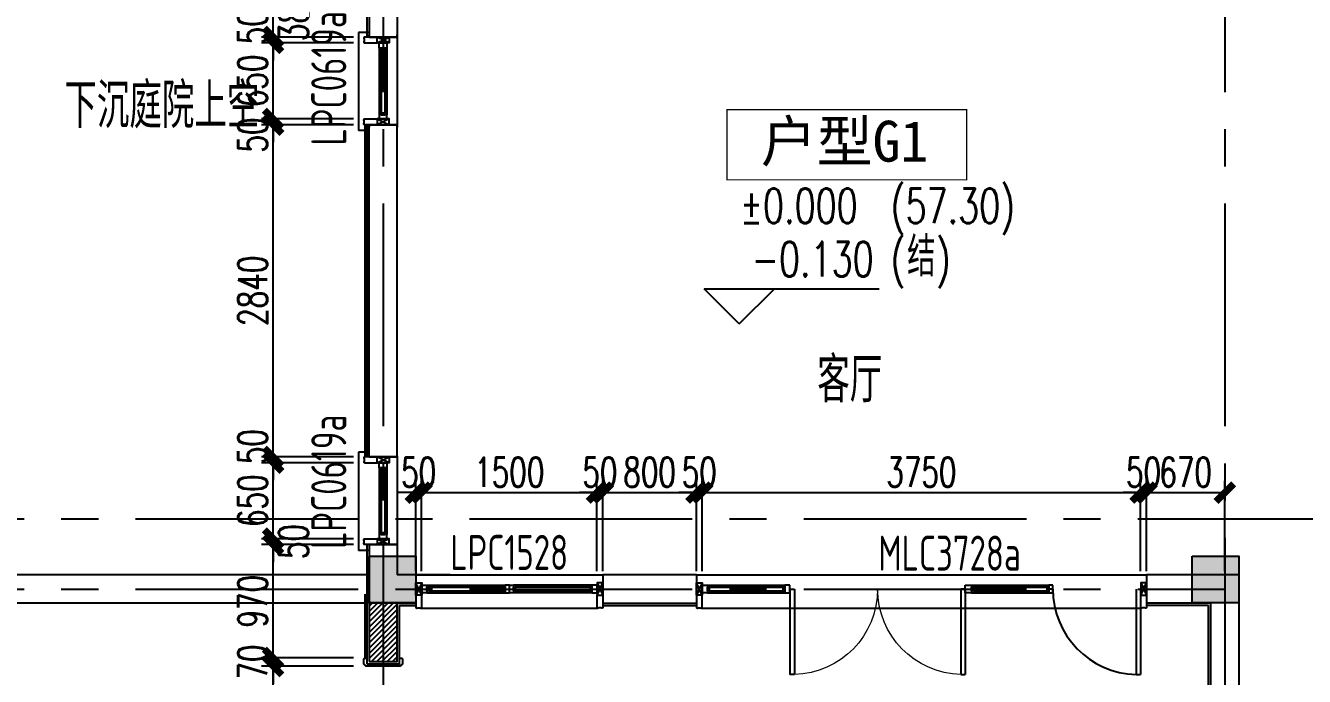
# Model space of a CAD drawing. Extents: x 296441 to 853063, y 459050 to 1117990.
# Drawn here: x 605641 to 616579, y 730665 to 736231 of the extents above; entities that cross this region are included whole.
import ezdxf
from ezdxf.enums import TextEntityAlignment as Align

# ---------------------------------------------------------------- set-up
doc = ezdxf.new("R2010")
doc.units = 0
doc.header["$LTSCALE"] = 1000
doc.linetypes.add('14-GRID$0$CENTER2', pattern=[28.575, 19.05, -3.175, 3.175, -3.175])
for name, color, linetype in [('0-COL', 50, 'Continuous'), ('0-COL-H1', 170, 'Continuous'), ('14-FL01-P$0$A-OVLK', 140, 'Continuous'), ('14-GRID$0$G-GRID', 9, '14-GRID$0$CENTER2'), ('14-name$0$A-ANNO-IDEN', 2, 'Continuous'), ('14-PLAN-BS01-P$0$A-OVLK', 140, 'Continuous'), ('20-PLAN-FL01-P$0$A-OVLK', 140, 'Continuous'), ('D-TEXT-FL01-mi$0$A-WIND-IDEN', 33, 'Continuous'), ('DIM_ELEV', 3, 'Continuous'), ('DZ-TEXT-FL01$0$A-ROOM-IDEN', 4, 'Continuous'), ('G-FL01$0$A-DOOR', 4, 'Continuous'), ('G-FL01$0$A-OVLK', 140, 'Continuous'), ('G-FL01$0$A-SECT-WIND', 155, 'Continuous'), ('G-FL01$0$A-SECT-WOOD', 17, 'Continuous'), ('G-FL01$0$A-WALL', 1, 'Continuous'), ('G-FL01$0$A-WALL-FNSH', 6, 'Continuous'), ('menchuangtao1$0$A-DETL-STONE', 42, 'Continuous'), ('menchuangtao1$0$A-WALL', 1, 'Continuous'), ('menchuangtao1$0$A_CUR_FRAME', 112, 'Continuous'), ('menchuangtao2$0$A-DETL-STONE', 42, 'Continuous'), ('PUB_DIM', 3, 'Continuous'), ('PUB_TEXT', 7, 'Continuous'), ('WALL', 242, 'Continuous'), ('ZT0_默认图层-----PM、LM、DY、JD', 7, 'Continuous'), ('ZT1_Dim---标注---PM、LM、DY、JD', 252, 'Continuous'), ('ZT1_通用--填充---PM、LM、DY、JD', 8, 'Continuous'), ('粉刷线', 6, 'Continuous'), ('轮廓线', 231, 'Continuous')]:
    doc.layers.add(name, color=color, linetype=linetype)
doc.styles.add('14-name$0$GOA_03_黑体_1.00', font='simhei.ttf')
doc.styles.add('14-name$0$GOA_04_COMPLEX_1.00', font='complex.shx')
doc.styles.add('_TCH_DIM', font='SIMPLEX', dxfattribs={"bigfont": 'GBCBIG'})
doc.styles.get("Standard").update_dxf_attribs({"font": 'gbenor.shx', "bigfont": 'gbcbig.shx'})
doc.styles.add('ZT-DIMSTYLE', font='ROMANS.shx', dxfattribs={"width": 0.7, "bigfont": 'CHINESE.shx'})
doc.dimstyles.new('ZT-DIM100', dxfattribs={"dimscale": 100, "dimtxt": 2.5, "dimasz": 1.5, "dimexe": 1, "dimexo": 1, "dimgap": 0.5, "dimtad": 1, "dimdec": 0, "dimdsep": 46, "dimtxsty": 'ZT-DIMSTYLE', "dimblk": 'ARCHTICK', "dimcen": 2.5, "dimclrd": 175, "dimclre": 175, "dimclrt": 7, "dimazin": 2, "dimtfac": 1, "dimtix": 1, "dimtmove": 2, "dimatfit": 3, "dimfxl": 0, "dimarcsym": 0})

# ---------------------------------------------------------------- blocks, each defined once
blk = doc.blocks.new('*U2129')
at = {"const_width": 10}
blk.add_lwpolyline([(-1025, 0), (1025, 0), (1025, -600), (-1025, -600)], close=True, dxfattribs=at)
at = {"style": '14-name$0$GOA_04_COMPLEX_1.00', "width": 0.8}
blk.add_attdef('房间编号', text='', height=300, dxfattribs=at).set_placement((-532, -481), align=Align.CENTER)
blk = doc.blocks.new('WERC')
at = {"layer": '14-name$0$A-ANNO-IDEN'}
ref = blk.add_blockref('*U2129', (755746, -440615), dxfattribs=dict(at, xscale=-1))
ref.add_attrib('房间编号', '户型G1', dxfattribs={"layer": '0', "height": 350, "style": '14-name$0$GOA_03_黑体_1.00'}).set_placement((755727, -441060), align=Align.CENTER)
blk = doc.blocks.new('menchuangtao1')
at = {"layer": 'menchuangtao1$0$A-DETL-STONE'}
blk.add_lwpolyline([(-10, -52), (-10, -159, -0.471625), (-15, -162, -0.528396), (-19, -165, 0.241692), (-51, -165, -0.528396), (-55, -162, -0.471625), (-60, -159), (-60, -52)], format="xyb", close=True, dxfattribs=at)
at = {"layer": 'menchuangtao1$0$A-WALL'}
for p, q in [((-10, 120), (-10, -120)), ((-10, 120), (10, 120)), ((-10, -120), (10, -120))]:
    blk.add_line(p, q, dxfattribs=at)
at = {"layer": 'menchuangtao1$0$A_CUR_FRAME'}
for p, q in [((-60, -52), (-10, 52)), ((-60, 52), (-10, -52))]:
    blk.add_line(p, q, dxfattribs=at)
blk.add_lwpolyline([(-10, -52), (-10, 52), (-60, 52), (-60, -52)], close=True, dxfattribs=at)
blk = doc.blocks.new('G-FL01$0$$DorLib2D$00000002')
for p, q in [((-0.5, 0), (-0.5, 0.4875)), ((-0.475, 0.4875), (-0.5, 0.4875)), ((-0.475, 0), (-0.475, 0.4875)), ((0.475, 0), (0.475, 0.4875)), ((0.475, 0.4875), (0.5, 0.4875)), ((0.5, 0), (0.5, 0.4875)), ((-0.5, 0), (-0.475, 0)), ((0.5, 0), (0.475, 0))]:
    blk.add_line(p, q)
at = {"lineweight": 13}
for centre, start, end in [((-0.4875, 0), 0, 88.53072), ((0.4875, 0), 91.46928, 180)]:
    blk.add_arc(centre, 0.4875, start, end, dxfattribs=at)
blk = doc.blocks.new('_ArchTick')
at = {"color": 0, "linetype": 'ByBlock', "const_width": 0.4}
blk.add_lwpolyline([(-0.5, -0.5), (0.5, 0.5)], dxfattribs=at)
blk = doc.blocks.new('*D842')
at = {"layer": 'Defpoints', "color": 0, "ltscale": 1000, "transparency": 16777216}
for p in [(607758, 736513), (608546, 736513), (608546, 736133)]:
    blk.add_point(p, dxfattribs=at)
at = {"layer": 'ZT1_Dim---标注---PM、LM、DY、JD', "color": 175, "linetype": 'ByBlock', "lineweight": -2, "ltscale": 1000, "transparency": 16777216}
for p, q in [((608446, 736513), (607658, 736513)), ((607758, 736133), (607758, 736513)), ((608446, 736133), (607658, 736133))]:
    blk.add_line(p, q, dxfattribs=at)
at = {"layer": 'ZT1_Dim---标注---PM、LM、DY、JD', "color": 175, "lineweight": -2, "ltscale": 1000, "transparency": 16777216, "xscale": 150, "yscale": 150, "zscale": 150}
for p, rotation in [((607758, 736513), 90), ((607758, 736133), 270)]:
    blk.add_blockref('_ArchTick', p, dxfattribs=dict(at, rotation=rotation))
at = {"layer": 'ZT1_Dim---标注---PM、LM、DY、JD', "color": 7, "ltscale": 1000, "transparency": 16777216, "insert": (607933, 736323), "char_height": 250, "attachment_point": 5, "rotation": 90, "style": 'ZT-DIMSTYLE'}
blk.add_mtext('380', dxfattribs=at)
blk = doc.blocks.new('*D843')
at = {"layer": 'Defpoints', "color": 0, "ltscale": 1000, "transparency": 16777216}
for p in [(607758, 736133), (608546, 736133), (608546, 736083)]:
    blk.add_point(p, dxfattribs=at)
at = {"layer": 'ZT1_Dim---标注---PM、LM、DY、JD', "color": 175, "linetype": 'ByBlock', "lineweight": -2, "ltscale": 1000, "transparency": 16777216}
for p, q in [((607758, 736133), (607758, 736283)), ((608446, 736133), (607658, 736133)), ((608446, 736083), (607658, 736083)), ((607758, 736083), (607758, 736133)), ((607758, 736083), (607758, 735933))]:
    blk.add_line(p, q, dxfattribs=at)
at = {"layer": 'ZT1_Dim---标注---PM、LM、DY、JD', "color": 175, "lineweight": -2, "ltscale": 1000, "transparency": 16777216, "xscale": 150, "yscale": 150, "zscale": 150}
for p, rotation in [((607758, 736133), 270), ((607758, 736083), 90)]:
    blk.add_blockref('_ArchTick', p, dxfattribs=dict(at, rotation=rotation))
at = {"layer": 'ZT1_Dim---标注---PM、LM、DY、JD', "color": 7, "ltscale": 1000, "transparency": 16777216, "insert": (607583, 736220), "char_height": 250, "attachment_point": 5, "rotation": 90, "style": 'ZT-DIMSTYLE'}
blk.add_mtext('50', dxfattribs=at)
blk = doc.blocks.new('*D844')
at = {"layer": 'Defpoints', "color": 0, "ltscale": 1000, "transparency": 16777216}
for p in [(607758, 736083), (608546, 736083), (608546, 735433)]:
    blk.add_point(p, dxfattribs=at)
at = {"layer": 'ZT1_Dim---标注---PM、LM、DY、JD', "color": 175, "linetype": 'ByBlock', "lineweight": -2, "ltscale": 1000, "transparency": 16777216}
for p, q in [((608446, 736083), (607658, 736083)), ((607758, 735433), (607758, 736083)), ((608446, 735433), (607658, 735433))]:
    blk.add_line(p, q, dxfattribs=at)
at = {"layer": 'ZT1_Dim---标注---PM、LM、DY、JD', "color": 175, "lineweight": -2, "ltscale": 1000, "transparency": 16777216, "xscale": 150, "yscale": 150, "zscale": 150}
for p, rotation in [((607758, 736083), 90), ((607758, 735433), 270)]:
    blk.add_blockref('_ArchTick', p, dxfattribs=dict(at, rotation=rotation))
at = {"layer": 'ZT1_Dim---标注---PM、LM、DY、JD', "color": 7, "ltscale": 1000, "transparency": 16777216, "insert": (607583, 735758), "char_height": 250, "attachment_point": 5, "rotation": 90, "style": 'ZT-DIMSTYLE'}
blk.add_mtext('650', dxfattribs=at)
blk = doc.blocks.new('*D845')
at = {"layer": 'Defpoints', "color": 0, "ltscale": 1000, "transparency": 16777216}
for p in [(607758, 735433), (608546, 735433), (608546, 735383)]:
    blk.add_point(p, dxfattribs=at)
at = {"layer": 'ZT1_Dim---标注---PM、LM、DY、JD', "color": 175, "linetype": 'ByBlock', "lineweight": -2, "ltscale": 1000, "transparency": 16777216}
for p, q in [((607758, 735433), (607758, 735583)), ((608446, 735433), (607658, 735433)), ((608446, 735383), (607658, 735383)), ((607758, 735383), (607758, 735433)), ((607758, 735383), (607758, 735233))]:
    blk.add_line(p, q, dxfattribs=at)
at = {"layer": 'ZT1_Dim---标注---PM、LM、DY、JD', "color": 175, "lineweight": -2, "ltscale": 1000, "transparency": 16777216, "xscale": 150, "yscale": 150, "zscale": 150}
for p, rotation in [((607758, 735433), 270), ((607758, 735383), 90)]:
    blk.add_blockref('_ArchTick', p, dxfattribs=dict(at, rotation=rotation))
at = {"layer": 'ZT1_Dim---标注---PM、LM、DY、JD', "color": 7, "ltscale": 1000, "transparency": 16777216, "insert": (607583, 735295), "char_height": 250, "attachment_point": 5, "rotation": 90, "style": 'ZT-DIMSTYLE'}
blk.add_mtext('50', dxfattribs=at)
blk = doc.blocks.new('*D846')
at = {"layer": 'Defpoints', "color": 0, "ltscale": 1000, "transparency": 16777216}
for p in [(607758, 735383), (608546, 735383), (608546, 732543)]:
    blk.add_point(p, dxfattribs=at)
at = {"layer": 'ZT1_Dim---标注---PM、LM、DY、JD', "color": 175, "linetype": 'ByBlock', "lineweight": -2, "ltscale": 1000, "transparency": 16777216}
for p, q in [((608446, 735383), (607658, 735383)), ((607758, 732543), (607758, 735383)), ((608446, 732543), (607658, 732543))]:
    blk.add_line(p, q, dxfattribs=at)
at = {"layer": 'ZT1_Dim---标注---PM、LM、DY、JD', "color": 175, "lineweight": -2, "ltscale": 1000, "transparency": 16777216, "xscale": 150, "yscale": 150, "zscale": 150}
for p, rotation in [((607758, 735383), 90), ((607758, 732543), 270)]:
    blk.add_blockref('_ArchTick', p, dxfattribs=dict(at, rotation=rotation))
at = {"layer": 'ZT1_Dim---标注---PM、LM、DY、JD', "color": 7, "ltscale": 1000, "transparency": 16777216, "insert": (607583, 733963), "char_height": 250, "attachment_point": 5, "rotation": 90, "style": 'ZT-DIMSTYLE'}
blk.add_mtext('2840', dxfattribs=at)
blk = doc.blocks.new('*D847')
at = {"layer": 'Defpoints', "color": 0, "ltscale": 1000, "transparency": 16777216}
for p in [(607758, 732543), (608546, 732543), (608546, 732493)]:
    blk.add_point(p, dxfattribs=at)
at = {"layer": 'ZT1_Dim---标注---PM、LM、DY、JD', "color": 175, "linetype": 'ByBlock', "lineweight": -2, "ltscale": 1000, "transparency": 16777216}
for p, q in [((607758, 732543), (607758, 732693)), ((608446, 732543), (607658, 732543)), ((607758, 732493), (607758, 732543)), ((608446, 732493), (607658, 732493)), ((607758, 732493), (607758, 732343))]:
    blk.add_line(p, q, dxfattribs=at)
at = {"layer": 'ZT1_Dim---标注---PM、LM、DY、JD', "color": 175, "lineweight": -2, "ltscale": 1000, "transparency": 16777216, "xscale": 150, "yscale": 150, "zscale": 150}
for p, rotation in [((607758, 732543), 270), ((607758, 732493), 90)]:
    blk.add_blockref('_ArchTick', p, dxfattribs=dict(at, rotation=rotation))
at = {"layer": 'ZT1_Dim---标注---PM、LM、DY、JD', "color": 7, "ltscale": 1000, "transparency": 16777216, "insert": (607583, 732630), "char_height": 250, "attachment_point": 5, "rotation": 90, "style": 'ZT-DIMSTYLE'}
blk.add_mtext('50', dxfattribs=at)
blk = doc.blocks.new('*D848')
at = {"layer": 'Defpoints', "color": 0, "ltscale": 1000, "transparency": 16777216}
for p in [(607758, 732493), (608546, 732493), (608546, 731843)]:
    blk.add_point(p, dxfattribs=at)
at = {"layer": 'ZT1_Dim---标注---PM、LM、DY、JD', "color": 175, "linetype": 'ByBlock', "lineweight": -2, "ltscale": 1000, "transparency": 16777216}
for p, q in [((608446, 732493), (607658, 732493)), ((607758, 731843), (607758, 732493)), ((608446, 731843), (607658, 731843))]:
    blk.add_line(p, q, dxfattribs=at)
at = {"layer": 'ZT1_Dim---标注---PM、LM、DY、JD', "color": 175, "lineweight": -2, "ltscale": 1000, "transparency": 16777216, "xscale": 150, "yscale": 150, "zscale": 150}
for p, rotation in [((607758, 732493), 90), ((607758, 731843), 270)]:
    blk.add_blockref('_ArchTick', p, dxfattribs=dict(at, rotation=rotation))
at = {"layer": 'ZT1_Dim---标注---PM、LM、DY、JD', "color": 7, "ltscale": 1000, "transparency": 16777216, "insert": (607583, 732168), "char_height": 250, "attachment_point": 5, "rotation": 90, "style": 'ZT-DIMSTYLE'}
blk.add_mtext('650', dxfattribs=at)
blk = doc.blocks.new('*D849')
at = {"layer": 'Defpoints', "color": 0, "ltscale": 1000, "transparency": 16777216}
for p in [(607758, 731843), (608546, 731843), (608546, 731793)]:
    blk.add_point(p, dxfattribs=at)
at = {"layer": 'ZT1_Dim---标注---PM、LM、DY、JD', "color": 175, "linetype": 'ByBlock', "lineweight": -2, "ltscale": 1000, "transparency": 16777216}
for p, q in [((607758, 731843), (607758, 731993)), ((608446, 731843), (607658, 731843)), ((608446, 731793), (607658, 731793)), ((607758, 731793), (607758, 731843)), ((607758, 731793), (607758, 731643))]:
    blk.add_line(p, q, dxfattribs=at)
at = {"layer": 'ZT1_Dim---标注---PM、LM、DY、JD', "color": 175, "lineweight": -2, "ltscale": 1000, "transparency": 16777216, "xscale": 150, "yscale": 150, "zscale": 150}
for p, rotation in [((607758, 731843), 270), ((607758, 731793), 90)]:
    blk.add_blockref('_ArchTick', p, dxfattribs=dict(at, rotation=rotation))
at = {"layer": 'ZT1_Dim---标注---PM、LM、DY、JD', "color": 7, "ltscale": 1000, "transparency": 16777216, "insert": (607933, 731818), "char_height": 250, "attachment_point": 5, "rotation": 90, "style": 'ZT-DIMSTYLE'}
blk.add_mtext('50', dxfattribs=at)
blk = doc.blocks.new('*D850')
at = {"layer": 'Defpoints', "color": 0, "ltscale": 1000, "transparency": 16777216}
for p in [(607758, 731793), (608546, 731793), (608546, 730823)]:
    blk.add_point(p, dxfattribs=at)
at = {"layer": 'ZT1_Dim---标注---PM、LM、DY、JD', "color": 175, "linetype": 'ByBlock', "lineweight": -2, "ltscale": 1000, "transparency": 16777216}
for p, q in [((608446, 731793), (607658, 731793)), ((607758, 730823), (607758, 731793)), ((608446, 730823), (607658, 730823))]:
    blk.add_line(p, q, dxfattribs=at)
at = {"layer": 'ZT1_Dim---标注---PM、LM、DY、JD', "color": 175, "lineweight": -2, "ltscale": 1000, "transparency": 16777216, "xscale": 150, "yscale": 150, "zscale": 150}
for p, rotation in [((607758, 731793), 90), ((607758, 730823), 270)]:
    blk.add_blockref('_ArchTick', p, dxfattribs=dict(at, rotation=rotation))
at = {"layer": 'ZT1_Dim---标注---PM、LM、DY、JD', "color": 7, "ltscale": 1000, "transparency": 16777216, "insert": (607583, 731308), "char_height": 250, "attachment_point": 5, "rotation": 90, "style": 'ZT-DIMSTYLE'}
blk.add_mtext('970', dxfattribs=at)
blk = doc.blocks.new('*D851')
at = {"layer": 'Defpoints', "color": 0, "ltscale": 1000, "transparency": 16777216}
for p in [(615898, 732237), (615228, 731465), (615898, 731465)]:
    blk.add_point(p, dxfattribs=at)
at = {"layer": 'ZT1_Dim---标注---PM、LM、DY、JD', "color": 175, "linetype": 'ByBlock', "lineweight": -2, "ltscale": 1000, "transparency": 16777216}
for p, q in [((615228, 731565), (615228, 732337)), ((615898, 731565), (615898, 732337)), ((615228, 732237), (615898, 732237))]:
    blk.add_line(p, q, dxfattribs=at)
at = {"layer": 'ZT1_Dim---标注---PM、LM、DY、JD', "color": 175, "lineweight": -2, "ltscale": 1000, "transparency": 16777216, "xscale": 150, "yscale": 150, "zscale": 150, "rotation": 180}
blk.add_blockref('_ArchTick', (615228, 732237), dxfattribs=at)
at = {"layer": 'ZT1_Dim---标注---PM、LM、DY、JD', "color": 175, "lineweight": -2, "ltscale": 1000, "transparency": 16777216, "xscale": 150, "yscale": 150, "zscale": 150}
blk.add_blockref('_ArchTick', (615898, 732237), dxfattribs=at)
at = {"layer": 'ZT1_Dim---标注---PM、LM、DY、JD', "color": 7, "ltscale": 1000, "transparency": 16777216, "insert": (615563, 732412), "char_height": 250, "attachment_point": 5, "style": 'ZT-DIMSTYLE'}
blk.add_mtext('670', dxfattribs=at)
blk = doc.blocks.new('*D852')
at = {"layer": 'Defpoints', "color": 0, "ltscale": 1000, "transparency": 16777216}
for p in [(615228, 732237), (615178, 731465), (615228, 731465)]:
    blk.add_point(p, dxfattribs=at)
at = {"layer": 'ZT1_Dim---标注---PM、LM、DY、JD', "color": 175, "linetype": 'ByBlock', "lineweight": -2, "ltscale": 1000, "transparency": 16777216}
for p, q in [((615178, 731565), (615178, 732337)), ((615228, 731565), (615228, 732337)), ((615178, 732237), (615028, 732237)), ((615178, 732237), (615228, 732237)), ((615228, 732237), (615378, 732237))]:
    blk.add_line(p, q, dxfattribs=at)
at = {"layer": 'ZT1_Dim---标注---PM、LM、DY、JD', "color": 175, "lineweight": -2, "ltscale": 1000, "transparency": 16777216, "xscale": 150, "yscale": 150, "zscale": 150}
blk.add_blockref('_ArchTick', (615178, 732237), dxfattribs=at)
at = {"layer": 'ZT1_Dim---标注---PM、LM、DY、JD', "color": 175, "lineweight": -2, "ltscale": 1000, "transparency": 16777216, "xscale": 150, "yscale": 150, "zscale": 150, "rotation": 180}
blk.add_blockref('_ArchTick', (615228, 732237), dxfattribs=at)
at = {"layer": 'ZT1_Dim---标注---PM、LM、DY、JD', "color": 7, "ltscale": 1000, "transparency": 16777216, "insert": (615203, 732412), "char_height": 250, "attachment_point": 5, "style": 'ZT-DIMSTYLE'}
blk.add_mtext('50', dxfattribs=at)
blk = doc.blocks.new('*D853')
at = {"layer": 'Defpoints', "color": 0, "ltscale": 1000, "transparency": 16777216}
for p in [(615178, 732237), (611428, 731465), (615178, 731465)]:
    blk.add_point(p, dxfattribs=at)
at = {"layer": 'ZT1_Dim---标注---PM、LM、DY、JD', "color": 175, "linetype": 'ByBlock', "lineweight": -2, "ltscale": 1000, "transparency": 16777216}
for p, q in [((611428, 731565), (611428, 732337)), ((615178, 731565), (615178, 732337)), ((611428, 732237), (615178, 732237))]:
    blk.add_line(p, q, dxfattribs=at)
at = {"layer": 'ZT1_Dim---标注---PM、LM、DY、JD', "color": 175, "lineweight": -2, "ltscale": 1000, "transparency": 16777216, "xscale": 150, "yscale": 150, "zscale": 150, "rotation": 180}
blk.add_blockref('_ArchTick', (611428, 732237), dxfattribs=at)
at = {"layer": 'ZT1_Dim---标注---PM、LM、DY、JD', "color": 175, "lineweight": -2, "ltscale": 1000, "transparency": 16777216, "xscale": 150, "yscale": 150, "zscale": 150}
blk.add_blockref('_ArchTick', (615178, 732237), dxfattribs=at)
at = {"layer": 'ZT1_Dim---标注---PM、LM、DY、JD', "color": 7, "ltscale": 1000, "transparency": 16777216, "insert": (613303, 732412), "char_height": 250, "attachment_point": 5, "style": 'ZT-DIMSTYLE'}
blk.add_mtext('3750', dxfattribs=at)
blk = doc.blocks.new('*D854')
at = {"layer": 'Defpoints', "color": 0, "ltscale": 1000, "transparency": 16777216}
for p in [(611428, 732237), (611378, 731465), (611428, 731465)]:
    blk.add_point(p, dxfattribs=at)
at = {"layer": 'ZT1_Dim---标注---PM、LM、DY、JD', "color": 175, "linetype": 'ByBlock', "lineweight": -2, "ltscale": 1000, "transparency": 16777216}
for p, q in [((611378, 731565), (611378, 732337)), ((611428, 731565), (611428, 732337)), ((611378, 732237), (611228, 732237)), ((611378, 732237), (611428, 732237)), ((611428, 732237), (611578, 732237))]:
    blk.add_line(p, q, dxfattribs=at)
at = {"layer": 'ZT1_Dim---标注---PM、LM、DY、JD', "color": 175, "lineweight": -2, "ltscale": 1000, "transparency": 16777216, "xscale": 150, "yscale": 150, "zscale": 150}
blk.add_blockref('_ArchTick', (611378, 732237), dxfattribs=at)
at = {"layer": 'ZT1_Dim---标注---PM、LM、DY、JD', "color": 175, "lineweight": -2, "ltscale": 1000, "transparency": 16777216, "xscale": 150, "yscale": 150, "zscale": 150, "rotation": 180}
blk.add_blockref('_ArchTick', (611428, 732237), dxfattribs=at)
at = {"layer": 'ZT1_Dim---标注---PM、LM、DY、JD', "color": 7, "ltscale": 1000, "transparency": 16777216, "insert": (611403, 732412), "char_height": 250, "attachment_point": 5, "style": 'ZT-DIMSTYLE'}
blk.add_mtext('50', dxfattribs=at)
blk = doc.blocks.new('*D855')
at = {"layer": 'Defpoints', "color": 0, "ltscale": 1000, "transparency": 16777216}
for p in [(611378, 732237), (610578, 731465), (611378, 731465)]:
    blk.add_point(p, dxfattribs=at)
at = {"layer": 'ZT1_Dim---标注---PM、LM、DY、JD', "color": 175, "linetype": 'ByBlock', "lineweight": -2, "ltscale": 1000, "transparency": 16777216}
for p, q in [((610578, 731565), (610578, 732337)), ((611378, 731565), (611378, 732337)), ((610578, 732237), (611378, 732237))]:
    blk.add_line(p, q, dxfattribs=at)
at = {"layer": 'ZT1_Dim---标注---PM、LM、DY、JD', "color": 175, "lineweight": -2, "ltscale": 1000, "transparency": 16777216, "xscale": 150, "yscale": 150, "zscale": 150, "rotation": 180}
blk.add_blockref('_ArchTick', (610578, 732237), dxfattribs=at)
at = {"layer": 'ZT1_Dim---标注---PM、LM、DY、JD', "color": 175, "lineweight": -2, "ltscale": 1000, "transparency": 16777216, "xscale": 150, "yscale": 150, "zscale": 150}
blk.add_blockref('_ArchTick', (611378, 732237), dxfattribs=at)
at = {"layer": 'ZT1_Dim---标注---PM、LM、DY、JD', "color": 7, "ltscale": 1000, "transparency": 16777216, "insert": (610978, 732412), "char_height": 250, "attachment_point": 5, "style": 'ZT-DIMSTYLE'}
blk.add_mtext('800', dxfattribs=at)
blk = doc.blocks.new('*D856')
at = {"layer": 'Defpoints', "color": 0, "ltscale": 1000, "transparency": 16777216}
for p in [(610578, 732237), (610528, 731465), (610578, 731465)]:
    blk.add_point(p, dxfattribs=at)
at = {"layer": 'ZT1_Dim---标注---PM、LM、DY、JD', "color": 175, "linetype": 'ByBlock', "lineweight": -2, "ltscale": 1000, "transparency": 16777216}
for p, q in [((610528, 731565), (610528, 732337)), ((610578, 731565), (610578, 732337)), ((610528, 732237), (610378, 732237)), ((610528, 732237), (610578, 732237)), ((610578, 732237), (610728, 732237))]:
    blk.add_line(p, q, dxfattribs=at)
at = {"layer": 'ZT1_Dim---标注---PM、LM、DY、JD', "color": 175, "lineweight": -2, "ltscale": 1000, "transparency": 16777216, "xscale": 150, "yscale": 150, "zscale": 150}
blk.add_blockref('_ArchTick', (610528, 732237), dxfattribs=at)
at = {"layer": 'ZT1_Dim---标注---PM、LM、DY、JD', "color": 175, "lineweight": -2, "ltscale": 1000, "transparency": 16777216, "xscale": 150, "yscale": 150, "zscale": 150, "rotation": 180}
blk.add_blockref('_ArchTick', (610578, 732237), dxfattribs=at)
at = {"layer": 'ZT1_Dim---标注---PM、LM、DY、JD', "color": 7, "ltscale": 1000, "transparency": 16777216, "insert": (610553, 732412), "char_height": 250, "attachment_point": 5, "style": 'ZT-DIMSTYLE'}
blk.add_mtext('50', dxfattribs=at)
blk = doc.blocks.new('*D857')
at = {"layer": 'Defpoints', "color": 0, "ltscale": 1000, "transparency": 16777216}
for p in [(610528, 732237), (609028, 731465, 0), (610528, 731465)]:
    blk.add_point(p, dxfattribs=at)
at = {"layer": 'ZT1_Dim---标注---PM、LM、DY、JD', "color": 175, "linetype": 'ByBlock', "lineweight": -2, "ltscale": 1000, "transparency": 16777216}
for p, q in [((609028, 731565), (609028, 732337)), ((610528, 731565), (610528, 732337)), ((609028, 732237), (610528, 732237))]:
    blk.add_line(p, q, dxfattribs=at)
at = {"layer": 'ZT1_Dim---标注---PM、LM、DY、JD', "color": 175, "lineweight": -2, "ltscale": 1000, "transparency": 16777216, "xscale": 150, "yscale": 150, "zscale": 150, "rotation": 180}
blk.add_blockref('_ArchTick', (609028, 732237), dxfattribs=at)
at = {"layer": 'ZT1_Dim---标注---PM、LM、DY、JD', "color": 175, "lineweight": -2, "ltscale": 1000, "transparency": 16777216, "xscale": 150, "yscale": 150, "zscale": 150}
blk.add_blockref('_ArchTick', (610528, 732237), dxfattribs=at)
at = {"layer": 'ZT1_Dim---标注---PM、LM、DY、JD', "color": 7, "ltscale": 1000, "transparency": 16777216, "insert": (609778, 732412), "char_height": 250, "attachment_point": 5, "style": 'ZT-DIMSTYLE'}
blk.add_mtext('1500', dxfattribs=at)
blk = doc.blocks.new('*D858')
at = {"layer": 'Defpoints', "color": 0, "ltscale": 1000, "transparency": 16777216}
for p in [(609028, 732237), (608978, 731465), (609028, 731465, 0)]:
    blk.add_point(p, dxfattribs=at)
at = {"layer": 'ZT1_Dim---标注---PM、LM、DY、JD', "color": 175, "linetype": 'ByBlock', "lineweight": -2, "ltscale": 1000, "transparency": 16777216}
for p, q in [((608978, 731565), (608978, 732337)), ((609028, 731565), (609028, 732337)), ((608978, 732237), (608828, 732237)), ((608978, 732237), (609028, 732237)), ((609028, 732237), (609178, 732237))]:
    blk.add_line(p, q, dxfattribs=at)
at = {"layer": 'ZT1_Dim---标注---PM、LM、DY、JD', "color": 175, "lineweight": -2, "ltscale": 1000, "transparency": 16777216, "xscale": 150, "yscale": 150, "zscale": 150}
blk.add_blockref('_ArchTick', (608978, 732237), dxfattribs=at)
at = {"layer": 'ZT1_Dim---标注---PM、LM、DY、JD', "color": 175, "lineweight": -2, "ltscale": 1000, "transparency": 16777216, "xscale": 150, "yscale": 150, "zscale": 150, "rotation": 180}
blk.add_blockref('_ArchTick', (609028, 732237), dxfattribs=at)
at = {"layer": 'ZT1_Dim---标注---PM、LM、DY、JD', "color": 7, "ltscale": 1000, "transparency": 16777216, "insert": (609003, 732412), "char_height": 250, "attachment_point": 5, "style": 'ZT-DIMSTYLE'}
blk.add_mtext('50', dxfattribs=at)
blk = doc.blocks.new('A$C32A54938')
at = {"layer": 'ZT1_通用--填充---PM、LM、DY、JD'}
h = blk.add_hatch(dxfattribs=at)
h.set_pattern_fill('ANSI31', color=256, scale=20)
h.set_pattern_definition([(45, (-931570.328, 492401.403), (-22.4506403, 22.4506403), [])])
h.paths.add_polyline_path([(-240, 1260), (0, 1260), (0, 1760), (-240, 1760)])
at = {"layer": 'menchuangtao2$0$A-DETL-STONE', "extrusion": (-4.5439e-05, -1.11294e-20, 1), "elevation": 0}
blk.add_lwpolyline([(-260, 1240), (20, 1240), (20, 1240), (20, 1290), (39, 1290), (45, 1284), (45, 1238), (42, 1235), (39, 1235), (39, 1232), (36, 1232, -0.414214), (27, 1223), (27, 1220), (27, 1220), (-267, 1220), (-267, 1223, -0.414214), (-276, 1232), (-279, 1232), (-279, 1235), (-282, 1235), (-285, 1238), (-285, 1284), (-279, 1290), (-260, 1290)], format="xyb", close=True, dxfattribs=at)
at = {"layer": 'menchuangtao2$0$A-DETL-STONE', "extrusion": (-4.5439e-05, 1.11294e-20, 1), "elevation": 0}
blk.add_lwpolyline([(-260, 310), (20, 310), (20, 310), (20, 260), (39, 260), (45, 266), (45, 312), (42, 315), (39, 315), (39, 318), (36, 318, 0.414214), (27, 327), (27, 330), (27, 330), (-267, 330), (-267, 327, 0.414214), (-276, 318), (-279, 318), (-279, 315), (-282, 315), (-285, 312), (-285, 266), (-279, 260), (-260, 260)], format="xyb", close=True, dxfattribs=at)
at = {"layer": 'WALL', "extrusion": (8.34702e-21, 4.5439e-05, 1)}
blk.add_line((0, 1260), (0, 1760), dxfattribs=at)
at = {"layer": 'WALL'}
blk.add_lwpolyline([(-240, 1260), (0, 1260), (0, 1760), (-240, 1760)], close=True, dxfattribs=at)
at = {"layer": '粉刷线', "extrusion": (8.34702e-21, 4.5439e-05, 1)}
for p, q in [((-260, 2260), (-260, 1260)), ((20, 1740), (160, 1740)), ((20, 1260), (20, 1740))]:
    blk.add_line(p, q, dxfattribs=at)
at = {"layer": '轮廓线'}
for p, q in [((0, 1260), (0, 1760)), ((-240, 1260), (0, 1260))]:
    blk.add_line(p, q, dxfattribs=at)
blk = doc.blocks.new('A$C38AD7E8D')
at = {"layer": '0-COL', "color": 6}
for points in [[(-119, -8421), (281, -8421), (281, -8821), (-119, -8821)], [(6921, -8421), (7321, -8421), (7321, -8821), (6921, -8821)]]:
    blk.add_lwpolyline(points, close=True, dxfattribs=at)
at = {"layer": '0-COL-H1', "color": 254}
for points in [[(281, -8821), (281, -8421), (-119, -8821), (-119, -8421)], [(7321, -8821), (7321, -8421), (6921, -8821), (6921, -8421)]]:
    blk.add_solid(points, dxfattribs=at)
blk = doc.blocks.new('*D2500')
at = {"layer": 'Defpoints', "color": 0, "ltscale": 1000, "transparency": 16777216}
for p in [(607758, 730823), (608546, 730823), (608546, 730753)]:
    blk.add_point(p, dxfattribs=at)
at = {"layer": 'ZT1_Dim---标注---PM、LM、DY、JD', "color": 175, "linetype": 'ByBlock', "lineweight": -2, "ltscale": 1000, "transparency": 16777216}
for p, q in [((607758, 730823), (607758, 730973)), ((608446, 730823), (607658, 730823)), ((607758, 730753), (607758, 730823)), ((608446, 730753), (607658, 730753)), ((607758, 730753), (607758, 730603))]:
    blk.add_line(p, q, dxfattribs=at)
at = {"layer": 'ZT1_Dim---标注---PM、LM、DY、JD', "color": 175, "lineweight": -2, "ltscale": 1000, "transparency": 16777216, "xscale": 150, "yscale": 150, "zscale": 150}
for p, rotation in [((607758, 730823), 270), ((607758, 730753), 90)]:
    blk.add_blockref('_ArchTick', p, dxfattribs=dict(at, rotation=rotation))
at = {"layer": 'ZT1_Dim---标注---PM、LM、DY、JD', "color": 7, "ltscale": 1000, "transparency": 16777216, "insert": (607583, 730788), "char_height": 250, "attachment_point": 5, "rotation": 90, "style": 'ZT-DIMSTYLE'}
blk.add_mtext('70', dxfattribs=at)
blk = doc.blocks.new('*D2501')
at = {"layer": 'Defpoints', "color": 0, "ltscale": 1000, "transparency": 16777216}
for p in [(607758, 730753), (608546, 730753), (608546, 729863)]:
    blk.add_point(p, dxfattribs=at)
at = {"layer": 'ZT1_Dim---标注---PM、LM、DY、JD', "color": 175, "linetype": 'ByBlock', "lineweight": -2, "ltscale": 1000, "transparency": 16777216}
for p, q in [((608446, 730753), (607658, 730753)), ((607758, 729863), (607758, 730753)), ((608446, 729863), (607658, 729863))]:
    blk.add_line(p, q, dxfattribs=at)
at = {"layer": 'ZT1_Dim---标注---PM、LM、DY、JD', "color": 175, "lineweight": -2, "ltscale": 1000, "transparency": 16777216, "xscale": 150, "yscale": 150, "zscale": 150}
for p, rotation in [((607758, 730753), 90), ((607758, 729863), 270)]:
    blk.add_blockref('_ArchTick', p, dxfattribs=dict(at, rotation=rotation))
at = {"layer": 'ZT1_Dim---标注---PM、LM、DY、JD', "color": 7, "ltscale": 1000, "transparency": 16777216, "insert": (607583, 730308), "char_height": 250, "attachment_point": 5, "rotation": 90, "style": 'ZT-DIMSTYLE'}
blk.add_mtext('890', dxfattribs=at)

msp = doc.modelspace()

# ---------------------------------------------------------------- linework, layer by layer
at = {"layer": '14-FL01-P$0$A-OVLK', "elevation": -15.4}
msp.add_lwpolyline([(608543.5, 731367.6), (608543.5, 730822.6)], dxfattribs=at)
at = {"layer": '14-GRID$0$G-GRID', "color": 8, "ltscale": 0.1}
for p, q in [((608698.5, 748996.4), (608698.5, 716237.9)), ((615898.5, 748996.4), (615898.5, 716237.9)), ((595151, 732012.3), (620098.5, 732012.3)), ((595151, 731412.6), (615898.5, 731412.6))]:
    msp.add_line(p, q, dxfattribs=at)
at = {"layer": '14-PLAN-BS01-P$0$A-OVLK'}
msp.add_line((608543.4, 735382.6), (608543.4, 732542.6), dxfattribs=at)
at = {"layer": '20-PLAN-FL01-P$0$A-OVLK'}
for p, q in [((608558.5, 731532.6), (601795.4, 731532.6)), ((608558.5, 731292.6), (601710.8, 731292.6))]:
    msp.add_line(p, q, dxfattribs=at)
at = {"layer": 'DIM_ELEV'}
for p, q in [((611744.9, 733679.9), (611444.9, 733979.9)), ((611444.9, 733979.9), (612940.9, 733979.9)), ((611744.9, 733679.9), (612044.9, 733979.9))]:
    msp.add_line(p, q, dxfattribs=at)
at = {"layer": 'G-FL01$0$A-DOOR', "extrusion": (-8.34702e-21, 4.5439e-05, 1)}
for p, q in [((614428.5, 731412.6), (614391, 731412.6)), ((615139.5, 731412.6, -15.4), (615139.5, 730681.4, -15.4)), ((615177, 731412.6, -15.4), (615177, 730681.4, -15.4)), ((615139.5, 730681.4, -15.4), (615177, 730681.4, -15.4))]:
    msp.add_line(p, q, dxfattribs=at)
at = {"layer": 'G-FL01$0$A-DOOR'}
msp.add_arc((615158.3, 731412.6, -15.4), 731.2, 180, 268.53072, dxfattribs=at)
at = {"layer": 'G-FL01$0$A-OVLK', "extrusion": (8.34702e-21, 4.5439e-05, 1)}
for p, q in [((608488.5, 736172.6, -15.4), (608488.5, 735332.6, -15.4)), ((608578.5, 736172.6, -15.4), (608488.5, 736172.6, -15.4)), ((608818.5, 736132.6, -15.4), (608818.5, 735382.6, -15.4)), ((608578.5, 735332.6, -15.4), (608488.5, 735332.6, -15.4)), ((608488.5, 732582.6, -15.4), (608488.5, 731742.6, -15.4)), ((608578.5, 732582.6, -15.4), (608488.5, 732582.6, -15.4)), ((608818.5, 732552.6, -15.4), (608818.5, 731792.6, -15.4)), ((608578.5, 731742.6, -15.4), (608488.5, 731742.6, -15.4))]:
    msp.add_line(p, q, dxfattribs=at)
at = {"layer": 'G-FL01$0$A-OVLK', "extrusion": (-8.34702e-21, 4.5439e-05, 1)}
for p, q in [((608978.5, 731532.6), (610578.5, 731532.6)), ((611378.5, 731532.6), (615228.5, 731532.6)), ((609020.4, 731247.6), (610536.6, 731247.6)), ((611420.4, 731247.6), (615178.5, 731247.6))]:
    msp.add_line(p, q, dxfattribs=at)
at = {"layer": 'G-FL01$0$A-SECT-WIND', "extrusion": (8.34702e-21, 4.5439e-05, 1)}
for p, q in [((608666, 736037.6, -15.4), (608666, 735467.6, -15.4)), ((608731, 736037.6, -15.4), (608731, 735467.6, -15.4)), ((608683.5, 736022.6, -15.4), (608683.5, 735482.6, -15.4)), ((608713.5, 736022.6, -15.4), (608713.5, 735482.6, -15.4)), ((608666, 732447.6, -15.4), (608666, 731877.6, -15.4)), ((608683.5, 732432.6, -15.4), (608683.5, 731892.6, -15.4)), ((608713.5, 732432.6, -15.4), (608713.5, 731892.6, -15.4)), ((608731, 732447.6, -15.4), (608731, 731877.6, -15.4))]:
    msp.add_line(p, q, dxfattribs=at)
at = {"layer": 'G-FL01$0$A-SECT-WIND', "extrusion": (-8.34702e-21, 4.5439e-05, 1)}
for p, q in [((609073.5, 731445.1), (609743.5, 731445.1)), ((610483.5, 731445.1), (609813.5, 731445.1)), ((611473.5, 731445.1), (612133.5, 731445.1)), ((613732, 731445.1, -15), (614392, 731445.1, -15)), ((609073.5, 731380.1), (609743.5, 731380.1)), ((609088.5, 731427.6), (609728.5, 731427.6)), ((609088.5, 731397.6), (609728.5, 731397.6)), ((610483.5, 731380.1), (609813.5, 731380.1)), ((610468.5, 731427.6), (609828.5, 731427.6)), ((610468.5, 731397.6), (609828.5, 731397.6)), ((611473.5, 731380.1), (612133.5, 731380.1)), ((611488.5, 731427.6), (612118.5, 731427.6)), ((611488.5, 731397.6), (612118.5, 731397.6)), ((613732, 731380.1, -15), (614392, 731380.1, -15)), ((613747, 731427.6, -15), (614377, 731427.6, -15)), ((613747, 731397.6, -15), (614377, 731397.6, -15))]:
    msp.add_line(p, q, dxfattribs=at)
at = {"layer": 'G-FL01$0$A-SECT-WOOD', "extrusion": (8.34702e-21, 4.5439e-05, 1), "elevation": 32.8}
for points in [[(608731, 736082.6), (608731, 736037.6), (608666, 736037.6), (608666, 736082.6)], [(608713.5, 736022.6), (608683.5, 736022.6), (608683.5, 736037.6), (608713.5, 736037.6)], [(608731, 735432.6), (608731, 735467.6), (608666, 735467.6), (608666, 735432.6)], [(608713.5, 735482.6), (608683.5, 735482.6), (608683.5, 735467.6), (608713.5, 735467.6)], [(608731, 732492.6), (608731, 732447.6), (608666, 732447.6), (608666, 732492.6)], [(608713.5, 732432.6), (608683.5, 732432.6), (608683.5, 732447.6), (608713.5, 732447.6)], [(608731, 731842.6), (608731, 731877.6), (608666, 731877.6), (608666, 731842.6)], [(608713.5, 731892.6), (608683.5, 731892.6), (608683.5, 731877.6), (608713.5, 731877.6)]]:
    msp.add_lwpolyline(points, close=True, dxfattribs=at)
at = {"layer": 'G-FL01$0$A-SECT-WOOD', "extrusion": (-8.34702e-21, 4.5439e-05, 1)}
for points, elevation in [([(609028.5, 731445.1), (609073.5, 731445.1), (609073.5, 731380.1), (609028.5, 731380.1)], 32.8), ([(609778.5, 731445.1), (609743.5, 731445.1), (609743.5, 731380.1), (609778.5, 731380.1)], 32.8), ([(609778.5, 731445.1), (609813.5, 731445.1), (609813.5, 731380.1), (609778.5, 731380.1)], 32.8), ([(610528.5, 731445.1), (610483.5, 731445.1), (610483.5, 731380.1), (610528.5, 731380.1)], 32.8), ([(611428.5, 731445.1), (611473.5, 731445.1), (611473.5, 731380.1), (611428.5, 731380.1)], 32.8), ([(612178.5, 731445.1), (612133.5, 731445.1), (612133.5, 731380.1), (612178.5, 731380.1)], 32.8), ([(613677, 731445.1), (613732, 731445.1), (613732, 731380.1), (613677, 731380.1)], 17.8), ([(614427, 731445.1), (614392, 731445.1), (614392, 731380.1), (614427, 731380.1)], 17.8), ([(609088.5, 731427.6), (609088.5, 731397.6), (609073.5, 731397.6), (609073.5, 731427.6)], 32.8), ([(609728.5, 731427.6), (609728.5, 731397.6), (609743.5, 731397.6), (609743.5, 731427.6)], 32.8), ([(609828.5, 731427.6), (609828.5, 731397.6), (609813.5, 731397.6), (609813.5, 731427.6)], 32.8), ([(610468.5, 731427.6), (610468.5, 731397.6), (610483.5, 731397.6), (610483.5, 731427.6)], 32.8), ([(611488.5, 731427.6), (611488.5, 731397.6), (611473.5, 731397.6), (611473.5, 731427.6)], 32.8), ([(612118.5, 731427.6), (612118.5, 731397.6), (612133.5, 731397.6), (612133.5, 731427.6)], 32.8), ([(613747, 731427.6), (613747, 731397.6), (613732, 731397.6), (613732, 731427.6)], 17.8), ([(614377, 731427.6), (614377, 731397.6), (614392, 731397.6), (614392, 731427.6)], 17.8)]:
    msp.add_lwpolyline(points, close=True, dxfattribs=dict(at, elevation=elevation))
at = {"layer": 'G-FL01$0$A-WALL'}
for p, q in [((608578.5, 732542.6), (608578.5, 735382.6)), ((608818.5, 732542.6), (608818.5, 735382.6))]:
    msp.add_line(p, q, dxfattribs=at)
at = {"layer": 'G-FL01$0$A-WALL-FNSH'}
for p, q in [((608558.5, 737687.6, -15.4), (608558.5, 736132.6, -15.4)), ((608558.5, 735382.6), (608558.5, 732542.6)), ((608558.5, 735382.6, -15.4), (608558.5, 732542.6, -15.4)), ((608558.5, 731792.6, -15.4), (608558.5, 730772.6, -15.4)), ((608838.5, 730772.6, -15.4), (608838.5, 731272.6, -15.4)), ((615758.5, 729552.6, -15.4), (615758.5, 731272.6, -15.4))]:
    msp.add_line(p, q, dxfattribs=at)
at = {"layer": 'menchuangtao1$0$A-DETL-STONE', "extrusion": (-8.34702e-21, 4.5439e-05, 1), "elevation": 32.8}
for points in [[(608978.5, 731360.1), (608978.5, 731253.4, 0.4716249), (608983.5, 731250.5, 0.528396), (608988, 731248, -0.2416919), (609019, 731248, 0.528396), (609023.5, 731250.5, 0.4716249), (609028.5, 731253.4), (609028.5, 731360.1)], [(610578.5, 731360.1), (610578.5, 731253.4, -0.4716249), (610573.5, 731250.5, -0.528396), (610569, 731248, 0.2416919), (610538, 731248, -0.528396), (610533.5, 731250.5, -0.4716249), (610528.5, 731253.4), (610528.5, 731360.1)], [(611378.5, 731360.1), (611378.5, 731253.4, 0.4716249), (611383.5, 731250.5, 0.528396), (611388, 731248, -0.2416919), (611419, 731248, 0.528396), (611423.5, 731250.5, 0.4716249), (611428.5, 731253.4), (611428.5, 731360.1)], [(615228.5, 731360.1), (615228.5, 731253.4, -0.4716249), (615223.5, 731250.5, -0.528396), (615219, 731248, 0.2416919), (615188, 731248, -0.528396), (615183.5, 731250.5, -0.4716249), (615178.5, 731253.4), (615178.5, 731360.1)]]:
    msp.add_lwpolyline(points, format="xyb", close=True, dxfattribs=at)
at = {"layer": 'menchuangtao1$0$A_CUR_FRAME', "extrusion": (-8.34702e-21, 4.5439e-05, 1)}
for p, q in [((609028.5, 731360.1), (608978.5, 731465.1)), ((609028.5, 731465.1), (608978.5, 731360.1)), ((610528.5, 731360.1), (610578.5, 731465.1)), ((610528.5, 731465.1), (610578.5, 731360.1)), ((611428.5, 731360.1), (611378.5, 731465.1)), ((611428.5, 731465.1), (611378.5, 731360.1)), ((615178.5, 731360.1), (615228.5, 731465.1)), ((615178.5, 731465.1), (615228.5, 731360.1))]:
    msp.add_line(p, q, dxfattribs=at)
at = {"layer": 'menchuangtao1$0$A_CUR_FRAME', "extrusion": (-8.34702e-21, 4.5439e-05, 1), "elevation": 32.8}
for points in [[(608978.5, 731360.1), (608978.5, 731465.1), (609028.5, 731465.1), (609028.5, 731360.1)], [(610578.5, 731360.1), (610578.5, 731465.1), (610528.5, 731465.1), (610528.5, 731360.1)], [(611378.5, 731360.1), (611378.5, 731465.1), (611428.5, 731465.1), (611428.5, 731360.1)], [(615228.5, 731360.1), (615228.5, 731465.1), (615178.5, 731465.1), (615178.5, 731360.1)]]:
    msp.add_lwpolyline(points, close=True, dxfattribs=at)
at = {"layer": 'WALL', "extrusion": (8.34702e-21, 4.5439e-05, 1)}
for p, q in [((608558.5, 737687.6, -15.4), (608558.5, 736132.6, -15.4)), ((608578.5, 737687.6, -15.4), (608578.5, 736132.6, -15.4)), ((608818.5, 737687.6, -15.4), (608818.5, 736132.6, -15.4)), ((608578.5, 732542.6, -15.4), (608578.5, 735382.6, -15.4)), ((608818.5, 732542.6, -15.4), (608818.5, 735382.6, -15.4)), ((608578.5, 731792.6, -15.4), (608578.5, 730792.6, -15.4)), ((608818.5, 731792.6, -15.4), (608818.5, 731532.6, -15.4)), ((609273.5, 731532.6, -15.4), (608818.5, 731532.6, -15.4)), ((611378.5, 731532.6), (610578.5, 731532.6)), ((616018.5, 731532.6, -15.4), (615228.5, 731532.6)), ((616018.5, 731532.6, -15.4), (616018.5, 725332.6, -15.4)), ((608818.5, 731292.6, -15.4), (608978.5, 731292.6, -0.4)), ((608818.5, 730792.6, -15.4), (608818.5, 731292.6, -15.4)), ((610578.5, 731292.6), (611378.5, 731292.6)), ((615778.5, 731292.6, -15.4), (615228.5, 731292.6)), ((615778.5, 729532.6, -15.4), (615778.5, 731292.6, -15.4))]:
    msp.add_line(p, q, dxfattribs=at)
at = {"layer": 'WALL'}
for p, q in [((608578.5, 736132.6, -15.4), (608818.5, 736132.6, -15.4)), ((608578.5, 735382.6, -15.4), (608818.5, 735382.6, -15.4)), ((608578.5, 732542.6, -15.4), (608818.5, 732542.6, -15.4)), ((608578.5, 731792.6, -15.4), (608818.5, 731792.6, -15.4))]:
    msp.add_line(p, q, dxfattribs=at)
at = {"layer": 'WALL', "extrusion": (-8.34702e-21, 4.5439e-05, 1)}
for p, q in [((608978.5, 731532.6), (608978.5, 731292.6)), ((610578.5, 731532.6), (610578.5, 731292.6)), ((611378.5, 731532.6), (611378.5, 731292.6)), ((615228.5, 731532.6), (615228.5, 731292.6))]:
    msp.add_line(p, q, dxfattribs=at)
at = {"layer": '粉刷线', "extrusion": (8.34702e-21, 4.5439e-05, 1)}
for p, q in [((610578.5, 731272.6), (611378.5, 731272.6)), ((615758.5, 731272.6, -15.4), (615228.5, 731272.6))]:
    msp.add_line(p, q, dxfattribs=at)

# ---------------------------------------------------------------- block references
msp.add_blockref('A$C38AD7E8D', (608697, 740114.1, -13.6))
at = {"extrusion": (-6.77626e-21, -4.5439e-05, -1), "zscale": -1, "rotation": 89.99999997925393}
for p in [(-608698.5, 736142.6, -6.6), (-608698.5, 732552.6, -6.6)]:
    msp.add_blockref('menchuangtao1', p, dxfattribs=at)
at = {"extrusion": (1.96512e-19, 4.5439e-05, 1), "rotation": 270.000000020746}
for p in [(608698.5, 735372.6, 6.6), (608698.5, 731782.6, 6.6)]:
    msp.add_blockref('menchuangtao1', p, dxfattribs=at)
at = {"layer": 'G-FL01$0$A-DOOR', "extrusion": (-8.34702e-21, 4.5439e-05, 1), "xscale": -1500, "yscale": 1500, "zscale": 1500, "rotation": 180}
msp.add_blockref('G-FL01$0$$DorLib2D$00000002', (612928.5, 731412.6, 37.6), dxfattribs=at)
at = {"layer": 'PUB_DIM'}
msp.add_blockref('WERC', (-143081.1, 1176126.9), dxfattribs=at)
at = {"layer": 'ZT0_默认图层-----PM、LM、DY、JD', "ltscale": 1000}
msp.add_blockref('A$C32A54938', (608818.5, 729532.6, -15.4), dxfattribs=at)

# ---------------------------------------------------------------- texts
at = {"layer": 'D-TEXT-FL01-mi$0$A-WIND-IDEN', "color": 2, "width": 0.8}
for p in [(608384, 735205.7), (608384, 731755.7)]:
    msp.add_text('LPC0619a', height=300, rotation=90, dxfattribs=at).set_placement(p)
for s, p in [('LPC1528', (609273.5, 731575.6, -15.4)), ('MLC3728a', (612934.2, 731569.3))]:
    msp.add_text(s, height=300, dxfattribs=at).set_placement(p)
at = {"layer": 'DZ-TEXT-FL01$0$A-ROOM-IDEN'}
for s, p in [('下沉庭院上空', (605972.8, 735353.3)), ('客厅', (612412.5, 733008.7))]:
    msp.add_text(s, height=385.82, dxfattribs=at).set_placement(p)
at = {"layer": 'PUB_TEXT', "style": '_TCH_DIM', "width": 0.705882}
for s, p in [('%%P0.000', (611750.9, 734539.9)), ('(57.30)', (613040.9, 734539.9)), ('(', (613040.9, 734084.9)), (')', (613426.7, 734084.9)), ('-0.130', (611850.9, 734084.9))]:
    msp.add_text(s, height=297.5, dxfattribs=at).set_placement(p)
at = {"layer": 'PUB_TEXT', "style": '_TCH_DIM'}
msp.add_text('结', height=337.6, dxfattribs=at).set_placement((613180.9, 734084.9))

# ---------------------------------------------------------------- dimensions: what is measured, and where the dimension line sits
at = {"layer": 'ZT1_Dim---标注---PM、LM、DY、JD', "ltscale": 1000}
for base, p1, p2, picture, middle in [((607757.6, 736512.6), (608546, 736132.6), (608546, 736512.6), '*D842', (607932.6, 736322.6)), ((607757.6, 736132.6), (608546, 736082.6), (608546, 736132.6), '*D843', (607582.6, 736220.1)), ((607757.6, 735432.6), (608546, 735382.6), (608546, 735432.6), '*D845', (607582.6, 735295.1)), ((607757.6, 732542.6), (608546, 732492.6), (608546, 732542.6), '*D847', (607582.6, 732630.1)), ((607757.6, 731842.6), (608546, 731792.6), (608546, 731842.6), '*D849', (607932.6, 731817.6))]:
    dim = msp.add_linear_dim(base=base, p1=p1, p2=p2, angle=90, dimstyle='ZT-DIM100', dxfattribs=at)
    dim.commit()
    dim.dimension.update_dxf_attribs({"geometry": picture, "text_midpoint": middle, "dimtype": 160})
for base, p1, p2, picture, middle in [((607757.6, 736082.6), (608546, 735432.6), (608546, 736082.6), '*D844', (607582.6, 735757.6)), ((607757.6, 735382.6), (608546, 732542.6), (608546, 735382.6), '*D846', (607582.6, 733962.6)), ((607757.6, 732492.6), (608546, 731842.6), (608546, 732492.6), '*D848', (607582.6, 732167.6)), ((607757.6, 731792.6), (608546, 730822.6), (608546, 731792.6), '*D850', (607582.6, 731307.6)), ((607757.6, 730822.6), (608546, 730752.6), (608546, 730822.6), '*D2500', (607582.6, 730787.6)), ((607757.6, 730752.6), (608546, 729862.6), (608546, 730752.6), '*D2501', (607582.6, 730307.6))]:
    dim = msp.add_linear_dim(base=base, p1=p1, p2=p2, angle=90, dimstyle='ZT-DIM100', dxfattribs=at)
    dim.commit()
    dim.dimension.update_dxf_attribs({"geometry": picture, "text_midpoint": middle})
for base, p1, p2, picture, middle in [((609028.5, 732237.4), (608978.5, 731465.1), (609028.5, 731465.1, -0.4), '*D858', (609003.5, 732412.4)), ((610528.5, 732237.4), (609028.5, 731465.1, -0.4), (610528.5, 731465.1), '*D857', (609778.5, 732412.4)), ((610578.5, 732237.4), (610528.5, 731465.1), (610578.5, 731465.1), '*D856', (610553.5, 732412.4)), ((611378.5, 732237.4), (610578.5, 731465.1), (611378.5, 731465.1), '*D855', (610978.5, 732412.4)), ((611428.5, 732237.4), (611378.5, 731465.1), (611428.5, 731465.1), '*D854', (611403.5, 732412.4)), ((615178.5, 732237.4), (611428.5, 731465.1), (615178.5, 731465.1), '*D853', (613303.5, 732412.4)), ((615228.5, 732237.4), (615178.5, 731465.1), (615228.5, 731465.1), '*D852', (615203.5, 732412.4)), ((615898.5, 732237.4), (615228.5, 731465.1), (615898.5, 731465.1), '*D851', (615563.5, 732412.4))]:
    dim = msp.add_linear_dim(base=base, p1=p1, p2=p2, dimstyle='ZT-DIM100', dxfattribs=at)
    dim.commit()
    dim.dimension.update_dxf_attribs({"geometry": picture, "text_midpoint": middle})

doc.saveas('drawing.dxf')
